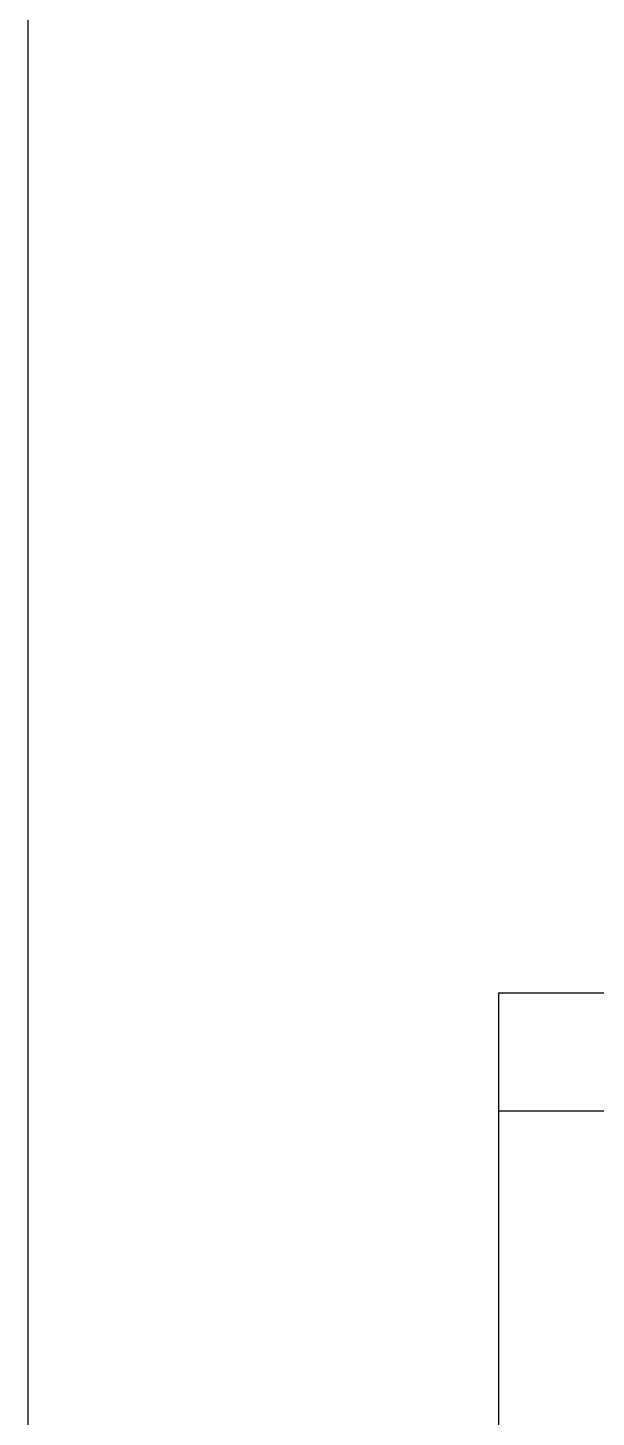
# Model space of a CAD drawing. Header units: millimetres. Extents: x -105 to 105, y -148 to 148.
# Drawn here: x 24.62 to 27.03, y 105.04 to 110.94 of the extents above; entities that cross this region are included whole.
import ezdxf

# ---------------------------------------------------------------- set-up
doc = ezdxf.new("R2010")
doc.units = ezdxf.units.MM
doc.layers.get('0').update_dxf_attribs({"lineweight": 18})

msp = doc.modelspace()

# ---------------------------------------------------------------- linework, layer by layer
at = {"color": 7, "lineweight": 30}
msp.add_line((24.6177, 114.8382), (24.6177, 83.8382), dxfattribs=at)
at = {"color": 7, "lineweight": 30, "ltscale": 0.425}
msp.add_line((26.6177, 106.8382), (26.6177, 89.8382), dxfattribs=at)
at = {"color": 7, "lineweight": 30, "ltscale": 0.375}
for p, q in [((41.6177, 106.8382), (26.6177, 106.8382)), ((41.6177, 106.3382), (26.6177, 106.3382))]:
    msp.add_line(p, q, dxfattribs=at)
at = {"color": 7, "lineweight": 30, "ltscale": 0.405}
msp.add_line((26.6177, 106.3382), (26.6177, 90.1382), dxfattribs=at)

doc.saveas('drawing.dxf')
